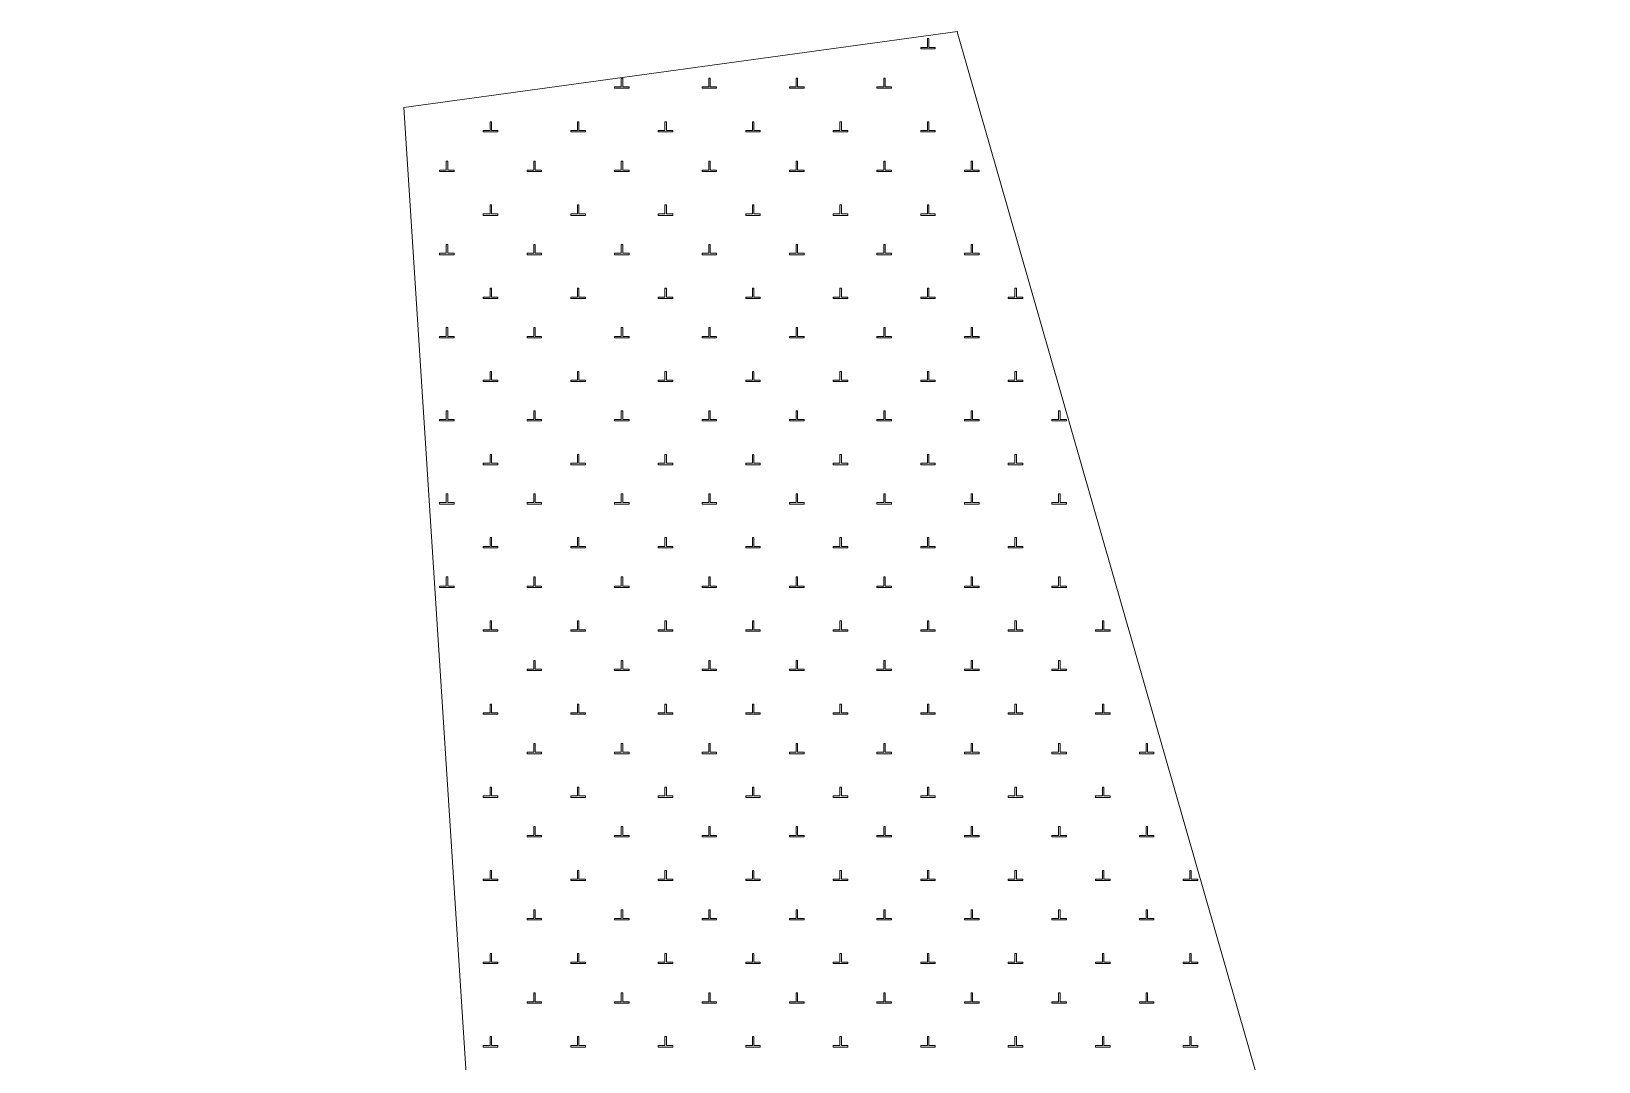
# Model space of a CAD drawing. Header units: metres. Extents: x 551390 to 552118, y 1837759 to 1838646.
# Drawn here: x 551919.4 to 551973.2, y 1838541.3 to 1838576.6 of the extents above; entities that cross this region are included whole.
import ezdxf

# ---------------------------------------------------------------- set-up
doc = ezdxf.new("R2010")
doc.units = ezdxf.units.M
doc.header["$LTSCALE"] = 0.8
doc.layers.add('10', color=7, linetype='Continuous', lineweight=13)
doc.layers.add('19', color=7, linetype='Continuous', lineweight=13)

msp = doc.modelspace()

# ---------------------------------------------------------------- linework, layer by layer
at = {"layer": '10'}
msp.add_lwpolyline([(551973.16, 1838500), (551951.16, 1838576.61), (551951.17, 1838576.63), (551932.18, 1838574.02), (551935.39, 1838524.4), (551872.61, 1838520.36), (551870.95, 1838519.99), (551873.12, 1838500)], dxfattribs=at)
at = {"layer": '19'}
for points in [[(551949.91, 1838576.03), (551950.41, 1838576.03), (551950.41, 1838576.08), (551950.19, 1838576.08), (551950.19, 1838576.38), (551950.14, 1838576.38), (551950.14, 1838576.08), (551949.91, 1838576.08)], [(551939.41, 1838574.68), (551939.91, 1838574.68), (551939.91, 1838574.73), (551939.69, 1838574.73), (551939.69, 1838575.03), (551939.64, 1838575.03), (551939.64, 1838574.73), (551939.41, 1838574.73)], [(551942.41, 1838574.68), (551942.91, 1838574.68), (551942.91, 1838574.73), (551942.69, 1838574.73), (551942.69, 1838575.03), (551942.64, 1838575.03), (551942.64, 1838574.73), (551942.41, 1838574.73)], [(551945.41, 1838574.68), (551945.91, 1838574.68), (551945.91, 1838574.73), (551945.69, 1838574.73), (551945.69, 1838575.03), (551945.64, 1838575.03), (551945.64, 1838574.73), (551945.41, 1838574.73)], [(551948.41, 1838574.68), (551948.91, 1838574.68), (551948.91, 1838574.73), (551948.69, 1838574.73), (551948.69, 1838575.03), (551948.64, 1838575.03), (551948.64, 1838574.73), (551948.41, 1838574.73)], [(551934.91, 1838573.18), (551935.41, 1838573.18), (551935.41, 1838573.23), (551935.19, 1838573.23), (551935.19, 1838573.53), (551935.14, 1838573.53), (551935.14, 1838573.23), (551934.91, 1838573.23)], [(551937.91, 1838573.18), (551938.41, 1838573.18), (551938.41, 1838573.23), (551938.19, 1838573.23), (551938.19, 1838573.53), (551938.14, 1838573.53), (551938.14, 1838573.23), (551937.91, 1838573.23)], [(551940.91, 1838573.18), (551941.41, 1838573.18), (551941.41, 1838573.23), (551941.19, 1838573.23), (551941.19, 1838573.53), (551941.14, 1838573.53), (551941.14, 1838573.23), (551940.91, 1838573.23)], [(551943.91, 1838573.18), (551944.41, 1838573.18), (551944.41, 1838573.23), (551944.19, 1838573.23), (551944.19, 1838573.53), (551944.14, 1838573.53), (551944.14, 1838573.23), (551943.91, 1838573.23)], [(551946.91, 1838573.18), (551947.41, 1838573.18), (551947.41, 1838573.23), (551947.19, 1838573.23), (551947.19, 1838573.53), (551947.14, 1838573.53), (551947.14, 1838573.23), (551946.91, 1838573.23)], [(551949.91, 1838573.18), (551950.41, 1838573.18), (551950.41, 1838573.23), (551950.19, 1838573.23), (551950.19, 1838573.53), (551950.14, 1838573.53), (551950.14, 1838573.23), (551949.91, 1838573.23)], [(551933.41, 1838571.82), (551933.91, 1838571.82), (551933.91, 1838571.87), (551933.69, 1838571.87), (551933.69, 1838572.18), (551933.64, 1838572.18), (551933.64, 1838571.87), (551933.41, 1838571.87)], [(551936.41, 1838571.82), (551936.91, 1838571.82), (551936.91, 1838571.87), (551936.69, 1838571.87), (551936.69, 1838572.18), (551936.64, 1838572.18), (551936.64, 1838571.87), (551936.41, 1838571.87)], [(551939.41, 1838571.82), (551939.91, 1838571.82), (551939.91, 1838571.87), (551939.69, 1838571.87), (551939.69, 1838572.18), (551939.64, 1838572.18), (551939.64, 1838571.87), (551939.41, 1838571.87)], [(551942.41, 1838571.82), (551942.91, 1838571.82), (551942.91, 1838571.87), (551942.69, 1838571.87), (551942.69, 1838572.18), (551942.64, 1838572.18), (551942.64, 1838571.87), (551942.41, 1838571.87)], [(551945.41, 1838571.82), (551945.91, 1838571.82), (551945.91, 1838571.87), (551945.69, 1838571.87), (551945.69, 1838572.18), (551945.64, 1838572.18), (551945.64, 1838571.87), (551945.41, 1838571.87)], [(551948.41, 1838571.82), (551948.91, 1838571.82), (551948.91, 1838571.87), (551948.69, 1838571.87), (551948.69, 1838572.18), (551948.64, 1838572.18), (551948.64, 1838571.87), (551948.41, 1838571.87)], [(551951.41, 1838571.82), (551951.91, 1838571.82), (551951.91, 1838571.87), (551951.69, 1838571.87), (551951.69, 1838572.18), (551951.64, 1838572.18), (551951.64, 1838571.87), (551951.41, 1838571.87)], [(551934.91, 1838570.32), (551935.41, 1838570.32), (551935.41, 1838570.37), (551935.19, 1838570.37), (551935.19, 1838570.68), (551935.14, 1838570.68), (551935.14, 1838570.37), (551934.91, 1838570.37)], [(551937.91, 1838570.32), (551938.41, 1838570.32), (551938.41, 1838570.37), (551938.19, 1838570.37), (551938.19, 1838570.68), (551938.14, 1838570.68), (551938.14, 1838570.37), (551937.91, 1838570.37)], [(551940.91, 1838570.32), (551941.41, 1838570.32), (551941.41, 1838570.37), (551941.19, 1838570.37), (551941.19, 1838570.68), (551941.14, 1838570.68), (551941.14, 1838570.37), (551940.91, 1838570.37)], [(551943.91, 1838570.32), (551944.41, 1838570.32), (551944.41, 1838570.37), (551944.19, 1838570.37), (551944.19, 1838570.68), (551944.14, 1838570.68), (551944.14, 1838570.37), (551943.91, 1838570.37)], [(551946.91, 1838570.32), (551947.41, 1838570.32), (551947.41, 1838570.37), (551947.19, 1838570.37), (551947.19, 1838570.68), (551947.14, 1838570.68), (551947.14, 1838570.37), (551946.91, 1838570.37)], [(551949.91, 1838570.32), (551950.41, 1838570.32), (551950.41, 1838570.37), (551950.19, 1838570.37), (551950.19, 1838570.68), (551950.14, 1838570.68), (551950.14, 1838570.37), (551949.91, 1838570.37)], [(551933.41, 1838568.97), (551933.91, 1838568.97), (551933.91, 1838569.02), (551933.69, 1838569.02), (551933.69, 1838569.32), (551933.64, 1838569.32), (551933.64, 1838569.02), (551933.41, 1838569.02)], [(551936.41, 1838568.97), (551936.91, 1838568.97), (551936.91, 1838569.02), (551936.69, 1838569.02), (551936.69, 1838569.32), (551936.64, 1838569.32), (551936.64, 1838569.02), (551936.41, 1838569.02)], [(551939.41, 1838568.97), (551939.91, 1838568.97), (551939.91, 1838569.02), (551939.69, 1838569.02), (551939.69, 1838569.32), (551939.64, 1838569.32), (551939.64, 1838569.02), (551939.41, 1838569.02)], [(551942.41, 1838568.97), (551942.91, 1838568.97), (551942.91, 1838569.02), (551942.69, 1838569.02), (551942.69, 1838569.32), (551942.64, 1838569.32), (551942.64, 1838569.02), (551942.41, 1838569.02)], [(551945.41, 1838568.97), (551945.91, 1838568.97), (551945.91, 1838569.02), (551945.69, 1838569.02), (551945.69, 1838569.32), (551945.64, 1838569.32), (551945.64, 1838569.02), (551945.41, 1838569.02)], [(551948.41, 1838568.97), (551948.91, 1838568.97), (551948.91, 1838569.02), (551948.69, 1838569.02), (551948.69, 1838569.32), (551948.64, 1838569.32), (551948.64, 1838569.02), (551948.41, 1838569.02)], [(551951.41, 1838568.97), (551951.91, 1838568.97), (551951.91, 1838569.02), (551951.69, 1838569.02), (551951.69, 1838569.32), (551951.64, 1838569.32), (551951.64, 1838569.02), (551951.41, 1838569.02)], [(551934.91, 1838567.47), (551935.41, 1838567.47), (551935.41, 1838567.52), (551935.19, 1838567.52), (551935.19, 1838567.82), (551935.14, 1838567.82), (551935.14, 1838567.52), (551934.91, 1838567.52)], [(551937.91, 1838567.47), (551938.41, 1838567.47), (551938.41, 1838567.52), (551938.19, 1838567.52), (551938.19, 1838567.82), (551938.14, 1838567.82), (551938.14, 1838567.52), (551937.91, 1838567.52)], [(551940.91, 1838567.47), (551941.41, 1838567.47), (551941.41, 1838567.52), (551941.19, 1838567.52), (551941.19, 1838567.82), (551941.14, 1838567.82), (551941.14, 1838567.52), (551940.91, 1838567.52)], [(551943.91, 1838567.47), (551944.41, 1838567.47), (551944.41, 1838567.52), (551944.19, 1838567.52), (551944.19, 1838567.82), (551944.14, 1838567.82), (551944.14, 1838567.52), (551943.91, 1838567.52)], [(551946.91, 1838567.47), (551947.41, 1838567.47), (551947.41, 1838567.52), (551947.19, 1838567.52), (551947.19, 1838567.82), (551947.14, 1838567.82), (551947.14, 1838567.52), (551946.91, 1838567.52)], [(551949.91, 1838567.47), (551950.41, 1838567.47), (551950.41, 1838567.52), (551950.19, 1838567.52), (551950.19, 1838567.82), (551950.14, 1838567.82), (551950.14, 1838567.52), (551949.91, 1838567.52)], [(551952.91, 1838567.47), (551953.41, 1838567.47), (551953.41, 1838567.52), (551953.19, 1838567.52), (551953.19, 1838567.82), (551953.14, 1838567.82), (551953.14, 1838567.52), (551952.91, 1838567.52)], [(551933.41, 1838566.12), (551933.91, 1838566.12), (551933.91, 1838566.17), (551933.69, 1838566.17), (551933.69, 1838566.47), (551933.64, 1838566.47), (551933.64, 1838566.17), (551933.41, 1838566.17)], [(551936.41, 1838566.12), (551936.91, 1838566.12), (551936.91, 1838566.17), (551936.69, 1838566.17), (551936.69, 1838566.47), (551936.64, 1838566.47), (551936.64, 1838566.17), (551936.41, 1838566.17)], [(551939.41, 1838566.12), (551939.91, 1838566.12), (551939.91, 1838566.17), (551939.69, 1838566.17), (551939.69, 1838566.47), (551939.64, 1838566.47), (551939.64, 1838566.17), (551939.41, 1838566.17)], [(551942.41, 1838566.12), (551942.91, 1838566.12), (551942.91, 1838566.17), (551942.69, 1838566.17), (551942.69, 1838566.47), (551942.64, 1838566.47), (551942.64, 1838566.17), (551942.41, 1838566.17)], [(551945.41, 1838566.12), (551945.91, 1838566.12), (551945.91, 1838566.17), (551945.69, 1838566.17), (551945.69, 1838566.47), (551945.64, 1838566.47), (551945.64, 1838566.17), (551945.41, 1838566.17)], [(551948.41, 1838566.12), (551948.91, 1838566.12), (551948.91, 1838566.17), (551948.69, 1838566.17), (551948.69, 1838566.47), (551948.64, 1838566.47), (551948.64, 1838566.17), (551948.41, 1838566.17)], [(551951.41, 1838566.12), (551951.91, 1838566.12), (551951.91, 1838566.17), (551951.69, 1838566.17), (551951.69, 1838566.47), (551951.64, 1838566.47), (551951.64, 1838566.17), (551951.41, 1838566.17)], [(551934.91, 1838564.62), (551935.41, 1838564.62), (551935.41, 1838564.67), (551935.19, 1838564.67), (551935.19, 1838564.97), (551935.14, 1838564.97), (551935.14, 1838564.67), (551934.91, 1838564.67)], [(551937.91, 1838564.62), (551938.41, 1838564.62), (551938.41, 1838564.67), (551938.19, 1838564.67), (551938.19, 1838564.97), (551938.14, 1838564.97), (551938.14, 1838564.67), (551937.91, 1838564.67)], [(551940.91, 1838564.62), (551941.41, 1838564.62), (551941.41, 1838564.67), (551941.19, 1838564.67), (551941.19, 1838564.97), (551941.14, 1838564.97), (551941.14, 1838564.67), (551940.91, 1838564.67)], [(551943.91, 1838564.62), (551944.41, 1838564.62), (551944.41, 1838564.67), (551944.19, 1838564.67), (551944.19, 1838564.97), (551944.14, 1838564.97), (551944.14, 1838564.67), (551943.91, 1838564.67)], [(551946.91, 1838564.62), (551947.41, 1838564.62), (551947.41, 1838564.67), (551947.19, 1838564.67), (551947.19, 1838564.97), (551947.14, 1838564.97), (551947.14, 1838564.67), (551946.91, 1838564.67)], [(551949.91, 1838564.62), (551950.41, 1838564.62), (551950.41, 1838564.67), (551950.19, 1838564.67), (551950.19, 1838564.97), (551950.14, 1838564.97), (551950.14, 1838564.67), (551949.91, 1838564.67)], [(551952.91, 1838564.62), (551953.41, 1838564.62), (551953.41, 1838564.67), (551953.19, 1838564.67), (551953.19, 1838564.97), (551953.14, 1838564.97), (551953.14, 1838564.67), (551952.91, 1838564.67)], [(551933.41, 1838563.27), (551933.91, 1838563.27), (551933.91, 1838563.32), (551933.69, 1838563.32), (551933.69, 1838563.62), (551933.64, 1838563.62), (551933.64, 1838563.32), (551933.41, 1838563.32)], [(551936.41, 1838563.27), (551936.91, 1838563.27), (551936.91, 1838563.32), (551936.69, 1838563.32), (551936.69, 1838563.62), (551936.64, 1838563.62), (551936.64, 1838563.32), (551936.41, 1838563.32)], [(551939.41, 1838563.27), (551939.91, 1838563.27), (551939.91, 1838563.32), (551939.69, 1838563.32), (551939.69, 1838563.62), (551939.64, 1838563.62), (551939.64, 1838563.32), (551939.41, 1838563.32)], [(551942.41, 1838563.27), (551942.91, 1838563.27), (551942.91, 1838563.32), (551942.69, 1838563.32), (551942.69, 1838563.62), (551942.64, 1838563.62), (551942.64, 1838563.32), (551942.41, 1838563.32)], [(551945.41, 1838563.27), (551945.91, 1838563.27), (551945.91, 1838563.32), (551945.69, 1838563.32), (551945.69, 1838563.62), (551945.64, 1838563.62), (551945.64, 1838563.32), (551945.41, 1838563.32)], [(551948.41, 1838563.27), (551948.91, 1838563.27), (551948.91, 1838563.32), (551948.69, 1838563.32), (551948.69, 1838563.62), (551948.64, 1838563.62), (551948.64, 1838563.32), (551948.41, 1838563.32)], [(551951.41, 1838563.27), (551951.91, 1838563.27), (551951.91, 1838563.32), (551951.69, 1838563.32), (551951.69, 1838563.62), (551951.64, 1838563.62), (551951.64, 1838563.32), (551951.41, 1838563.32)], [(551954.41, 1838563.27), (551954.91, 1838563.27), (551954.91, 1838563.32), (551954.69, 1838563.32), (551954.69, 1838563.62), (551954.64, 1838563.62), (551954.64, 1838563.32), (551954.41, 1838563.32)], [(551934.91, 1838561.77), (551935.41, 1838561.77), (551935.41, 1838561.82), (551935.19, 1838561.82), (551935.19, 1838562.12), (551935.14, 1838562.12), (551935.14, 1838561.82), (551934.91, 1838561.82)], [(551937.91, 1838561.77), (551938.41, 1838561.77), (551938.41, 1838561.82), (551938.19, 1838561.82), (551938.19, 1838562.12), (551938.14, 1838562.12), (551938.14, 1838561.82), (551937.91, 1838561.82)], [(551940.91, 1838561.77), (551941.41, 1838561.77), (551941.41, 1838561.82), (551941.19, 1838561.82), (551941.19, 1838562.12), (551941.14, 1838562.12), (551941.14, 1838561.82), (551940.91, 1838561.82)], [(551943.91, 1838561.77), (551944.41, 1838561.77), (551944.41, 1838561.82), (551944.19, 1838561.82), (551944.19, 1838562.12), (551944.14, 1838562.12), (551944.14, 1838561.82), (551943.91, 1838561.82)], [(551946.91, 1838561.77), (551947.41, 1838561.77), (551947.41, 1838561.82), (551947.19, 1838561.82), (551947.19, 1838562.12), (551947.14, 1838562.12), (551947.14, 1838561.82), (551946.91, 1838561.82)], [(551949.91, 1838561.77), (551950.41, 1838561.77), (551950.41, 1838561.82), (551950.19, 1838561.82), (551950.19, 1838562.12), (551950.14, 1838562.12), (551950.14, 1838561.82), (551949.91, 1838561.82)], [(551952.91, 1838561.77), (551953.41, 1838561.77), (551953.41, 1838561.82), (551953.19, 1838561.82), (551953.19, 1838562.12), (551953.14, 1838562.12), (551953.14, 1838561.82), (551952.91, 1838561.82)], [(551933.41, 1838560.42), (551933.91, 1838560.42), (551933.91, 1838560.47), (551933.69, 1838560.47), (551933.69, 1838560.77), (551933.64, 1838560.77), (551933.64, 1838560.47), (551933.41, 1838560.47)], [(551936.41, 1838560.42), (551936.91, 1838560.42), (551936.91, 1838560.47), (551936.69, 1838560.47), (551936.69, 1838560.77), (551936.64, 1838560.77), (551936.64, 1838560.47), (551936.41, 1838560.47)], [(551939.41, 1838560.42), (551939.91, 1838560.42), (551939.91, 1838560.47), (551939.69, 1838560.47), (551939.69, 1838560.77), (551939.64, 1838560.77), (551939.64, 1838560.47), (551939.41, 1838560.47)], [(551942.41, 1838560.42), (551942.91, 1838560.42), (551942.91, 1838560.47), (551942.69, 1838560.47), (551942.69, 1838560.77), (551942.64, 1838560.77), (551942.64, 1838560.47), (551942.41, 1838560.47)], [(551945.41, 1838560.42), (551945.91, 1838560.42), (551945.91, 1838560.47), (551945.69, 1838560.47), (551945.69, 1838560.77), (551945.64, 1838560.77), (551945.64, 1838560.47), (551945.41, 1838560.47)], [(551948.41, 1838560.42), (551948.91, 1838560.42), (551948.91, 1838560.47), (551948.69, 1838560.47), (551948.69, 1838560.77), (551948.64, 1838560.77), (551948.64, 1838560.47), (551948.41, 1838560.47)], [(551951.41, 1838560.42), (551951.91, 1838560.42), (551951.91, 1838560.47), (551951.69, 1838560.47), (551951.69, 1838560.77), (551951.64, 1838560.77), (551951.64, 1838560.47), (551951.41, 1838560.47)], [(551954.41, 1838560.42), (551954.91, 1838560.42), (551954.91, 1838560.47), (551954.69, 1838560.47), (551954.69, 1838560.77), (551954.64, 1838560.77), (551954.64, 1838560.47), (551954.41, 1838560.47)], [(551934.91, 1838558.92), (551935.41, 1838558.92), (551935.41, 1838558.97), (551935.19, 1838558.97), (551935.19, 1838559.27), (551935.14, 1838559.27), (551935.14, 1838558.97), (551934.91, 1838558.97)], [(551937.91, 1838558.92), (551938.41, 1838558.92), (551938.41, 1838558.97), (551938.19, 1838558.97), (551938.19, 1838559.27), (551938.14, 1838559.27), (551938.14, 1838558.97), (551937.91, 1838558.97)], [(551940.91, 1838558.92), (551941.41, 1838558.92), (551941.41, 1838558.97), (551941.19, 1838558.97), (551941.19, 1838559.27), (551941.14, 1838559.27), (551941.14, 1838558.97), (551940.91, 1838558.97)], [(551943.91, 1838558.92), (551944.41, 1838558.92), (551944.41, 1838558.97), (551944.19, 1838558.97), (551944.19, 1838559.27), (551944.14, 1838559.27), (551944.14, 1838558.97), (551943.91, 1838558.97)], [(551946.91, 1838558.92), (551947.41, 1838558.92), (551947.41, 1838558.97), (551947.19, 1838558.97), (551947.19, 1838559.27), (551947.14, 1838559.27), (551947.14, 1838558.97), (551946.91, 1838558.97)], [(551949.91, 1838558.92), (551950.41, 1838558.92), (551950.41, 1838558.97), (551950.19, 1838558.97), (551950.19, 1838559.27), (551950.14, 1838559.27), (551950.14, 1838558.97), (551949.91, 1838558.97)], [(551952.91, 1838558.92), (551953.41, 1838558.92), (551953.41, 1838558.97), (551953.19, 1838558.97), (551953.19, 1838559.27), (551953.14, 1838559.27), (551953.14, 1838558.97), (551952.91, 1838558.97)], [(551933.41, 1838557.56), (551933.91, 1838557.56), (551933.91, 1838557.61), (551933.69, 1838557.61), (551933.69, 1838557.92), (551933.64, 1838557.92), (551933.64, 1838557.61), (551933.41, 1838557.61)], [(551936.41, 1838557.56), (551936.91, 1838557.56), (551936.91, 1838557.61), (551936.69, 1838557.61), (551936.69, 1838557.92), (551936.64, 1838557.92), (551936.64, 1838557.61), (551936.41, 1838557.61)], [(551939.41, 1838557.56), (551939.91, 1838557.56), (551939.91, 1838557.61), (551939.69, 1838557.61), (551939.69, 1838557.92), (551939.64, 1838557.92), (551939.64, 1838557.61), (551939.41, 1838557.61)], [(551942.41, 1838557.56), (551942.91, 1838557.56), (551942.91, 1838557.61), (551942.69, 1838557.61), (551942.69, 1838557.92), (551942.64, 1838557.92), (551942.64, 1838557.61), (551942.41, 1838557.61)], [(551945.41, 1838557.56), (551945.91, 1838557.56), (551945.91, 1838557.61), (551945.69, 1838557.61), (551945.69, 1838557.92), (551945.64, 1838557.92), (551945.64, 1838557.61), (551945.41, 1838557.61)], [(551948.41, 1838557.56), (551948.91, 1838557.56), (551948.91, 1838557.61), (551948.69, 1838557.61), (551948.69, 1838557.92), (551948.64, 1838557.92), (551948.64, 1838557.61), (551948.41, 1838557.61)], [(551951.41, 1838557.56), (551951.91, 1838557.56), (551951.91, 1838557.61), (551951.69, 1838557.61), (551951.69, 1838557.92), (551951.64, 1838557.92), (551951.64, 1838557.61), (551951.41, 1838557.61)], [(551954.41, 1838557.56), (551954.91, 1838557.56), (551954.91, 1838557.61), (551954.69, 1838557.61), (551954.69, 1838557.92), (551954.64, 1838557.92), (551954.64, 1838557.61), (551954.41, 1838557.61)], [(551934.91, 1838556.06), (551935.41, 1838556.06), (551935.41, 1838556.11), (551935.19, 1838556.11), (551935.19, 1838556.42), (551935.14, 1838556.42), (551935.14, 1838556.11), (551934.91, 1838556.11)], [(551937.91, 1838556.06), (551938.41, 1838556.06), (551938.41, 1838556.11), (551938.19, 1838556.11), (551938.19, 1838556.42), (551938.14, 1838556.42), (551938.14, 1838556.11), (551937.91, 1838556.11)], [(551940.91, 1838556.06), (551941.41, 1838556.06), (551941.41, 1838556.11), (551941.19, 1838556.11), (551941.19, 1838556.42), (551941.14, 1838556.42), (551941.14, 1838556.11), (551940.91, 1838556.11)], [(551943.91, 1838556.06), (551944.41, 1838556.06), (551944.41, 1838556.11), (551944.19, 1838556.11), (551944.19, 1838556.42), (551944.14, 1838556.42), (551944.14, 1838556.11), (551943.91, 1838556.11)], [(551946.91, 1838556.06), (551947.41, 1838556.06), (551947.41, 1838556.11), (551947.19, 1838556.11), (551947.19, 1838556.42), (551947.14, 1838556.42), (551947.14, 1838556.11), (551946.91, 1838556.11)], [(551949.91, 1838556.06), (551950.41, 1838556.06), (551950.41, 1838556.11), (551950.19, 1838556.11), (551950.19, 1838556.42), (551950.14, 1838556.42), (551950.14, 1838556.11), (551949.91, 1838556.11)], [(551952.91, 1838556.06), (551953.41, 1838556.06), (551953.41, 1838556.11), (551953.19, 1838556.11), (551953.19, 1838556.42), (551953.14, 1838556.42), (551953.14, 1838556.11), (551952.91, 1838556.11)], [(551955.91, 1838556.06), (551956.41, 1838556.06), (551956.41, 1838556.11), (551956.19, 1838556.11), (551956.19, 1838556.42), (551956.14, 1838556.42), (551956.14, 1838556.11), (551955.91, 1838556.11)], [(551936.41, 1838554.71), (551936.91, 1838554.71), (551936.91, 1838554.76), (551936.69, 1838554.76), (551936.69, 1838555.06), (551936.64, 1838555.06), (551936.64, 1838554.76), (551936.41, 1838554.76)], [(551939.41, 1838554.71), (551939.91, 1838554.71), (551939.91, 1838554.76), (551939.69, 1838554.76), (551939.69, 1838555.06), (551939.64, 1838555.06), (551939.64, 1838554.76), (551939.41, 1838554.76)], [(551942.41, 1838554.71), (551942.91, 1838554.71), (551942.91, 1838554.76), (551942.69, 1838554.76), (551942.69, 1838555.06), (551942.64, 1838555.06), (551942.64, 1838554.76), (551942.41, 1838554.76)], [(551945.41, 1838554.71), (551945.91, 1838554.71), (551945.91, 1838554.76), (551945.69, 1838554.76), (551945.69, 1838555.06), (551945.64, 1838555.06), (551945.64, 1838554.76), (551945.41, 1838554.76)], [(551948.41, 1838554.71), (551948.91, 1838554.71), (551948.91, 1838554.76), (551948.69, 1838554.76), (551948.69, 1838555.06), (551948.64, 1838555.06), (551948.64, 1838554.76), (551948.41, 1838554.76)], [(551951.41, 1838554.71), (551951.91, 1838554.71), (551951.91, 1838554.76), (551951.69, 1838554.76), (551951.69, 1838555.06), (551951.64, 1838555.06), (551951.64, 1838554.76), (551951.41, 1838554.76)], [(551954.41, 1838554.71), (551954.91, 1838554.71), (551954.91, 1838554.76), (551954.69, 1838554.76), (551954.69, 1838555.06), (551954.64, 1838555.06), (551954.64, 1838554.76), (551954.41, 1838554.76)], [(551934.91, 1838553.21), (551935.41, 1838553.21), (551935.41, 1838553.26), (551935.19, 1838553.26), (551935.19, 1838553.56), (551935.14, 1838553.56), (551935.14, 1838553.26), (551934.91, 1838553.26)], [(551937.91, 1838553.21), (551938.41, 1838553.21), (551938.41, 1838553.26), (551938.19, 1838553.26), (551938.19, 1838553.56), (551938.14, 1838553.56), (551938.14, 1838553.26), (551937.91, 1838553.26)], [(551940.91, 1838553.21), (551941.41, 1838553.21), (551941.41, 1838553.26), (551941.19, 1838553.26), (551941.19, 1838553.56), (551941.14, 1838553.56), (551941.14, 1838553.26), (551940.91, 1838553.26)], [(551943.91, 1838553.21), (551944.41, 1838553.21), (551944.41, 1838553.26), (551944.19, 1838553.26), (551944.19, 1838553.56), (551944.14, 1838553.56), (551944.14, 1838553.26), (551943.91, 1838553.26)], [(551946.91, 1838553.21), (551947.41, 1838553.21), (551947.41, 1838553.26), (551947.19, 1838553.26), (551947.19, 1838553.56), (551947.14, 1838553.56), (551947.14, 1838553.26), (551946.91, 1838553.26)], [(551949.91, 1838553.21), (551950.41, 1838553.21), (551950.41, 1838553.26), (551950.19, 1838553.26), (551950.19, 1838553.56), (551950.14, 1838553.56), (551950.14, 1838553.26), (551949.91, 1838553.26)], [(551952.91, 1838553.21), (551953.41, 1838553.21), (551953.41, 1838553.26), (551953.19, 1838553.26), (551953.19, 1838553.56), (551953.14, 1838553.56), (551953.14, 1838553.26), (551952.91, 1838553.26)], [(551955.91, 1838553.21), (551956.41, 1838553.21), (551956.41, 1838553.26), (551956.19, 1838553.26), (551956.19, 1838553.56), (551956.14, 1838553.56), (551956.14, 1838553.26), (551955.91, 1838553.26)], [(551936.41, 1838551.86), (551936.91, 1838551.86), (551936.91, 1838551.91), (551936.69, 1838551.91), (551936.69, 1838552.21), (551936.64, 1838552.21), (551936.64, 1838551.91), (551936.41, 1838551.91)], [(551939.41, 1838551.86), (551939.91, 1838551.86), (551939.91, 1838551.91), (551939.69, 1838551.91), (551939.69, 1838552.21), (551939.64, 1838552.21), (551939.64, 1838551.91), (551939.41, 1838551.91)], [(551942.41, 1838551.86), (551942.91, 1838551.86), (551942.91, 1838551.91), (551942.69, 1838551.91), (551942.69, 1838552.21), (551942.64, 1838552.21), (551942.64, 1838551.91), (551942.41, 1838551.91)], [(551945.41, 1838551.86), (551945.91, 1838551.86), (551945.91, 1838551.91), (551945.69, 1838551.91), (551945.69, 1838552.21), (551945.64, 1838552.21), (551945.64, 1838551.91), (551945.41, 1838551.91)], [(551948.41, 1838551.86), (551948.91, 1838551.86), (551948.91, 1838551.91), (551948.69, 1838551.91), (551948.69, 1838552.21), (551948.64, 1838552.21), (551948.64, 1838551.91), (551948.41, 1838551.91)], [(551951.41, 1838551.86), (551951.91, 1838551.86), (551951.91, 1838551.91), (551951.69, 1838551.91), (551951.69, 1838552.21), (551951.64, 1838552.21), (551951.64, 1838551.91), (551951.41, 1838551.91)], [(551954.41, 1838551.86), (551954.91, 1838551.86), (551954.91, 1838551.91), (551954.69, 1838551.91), (551954.69, 1838552.21), (551954.64, 1838552.21), (551954.64, 1838551.91), (551954.41, 1838551.91)], [(551957.41, 1838551.86), (551957.91, 1838551.86), (551957.91, 1838551.91), (551957.69, 1838551.91), (551957.69, 1838552.21), (551957.64, 1838552.21), (551957.64, 1838551.91), (551957.41, 1838551.91)], [(551934.91, 1838550.36), (551935.41, 1838550.36), (551935.41, 1838550.41), (551935.19, 1838550.41), (551935.19, 1838550.71), (551935.14, 1838550.71), (551935.14, 1838550.41), (551934.91, 1838550.41)], [(551937.91, 1838550.36), (551938.41, 1838550.36), (551938.41, 1838550.41), (551938.19, 1838550.41), (551938.19, 1838550.71), (551938.14, 1838550.71), (551938.14, 1838550.41), (551937.91, 1838550.41)], [(551940.91, 1838550.36), (551941.41, 1838550.36), (551941.41, 1838550.41), (551941.19, 1838550.41), (551941.19, 1838550.71), (551941.14, 1838550.71), (551941.14, 1838550.41), (551940.91, 1838550.41)], [(551943.91, 1838550.36), (551944.41, 1838550.36), (551944.41, 1838550.41), (551944.19, 1838550.41), (551944.19, 1838550.71), (551944.14, 1838550.71), (551944.14, 1838550.41), (551943.91, 1838550.41)], [(551946.91, 1838550.36), (551947.41, 1838550.36), (551947.41, 1838550.41), (551947.19, 1838550.41), (551947.19, 1838550.71), (551947.14, 1838550.71), (551947.14, 1838550.41), (551946.91, 1838550.41)], [(551949.91, 1838550.36), (551950.41, 1838550.36), (551950.41, 1838550.41), (551950.19, 1838550.41), (551950.19, 1838550.71), (551950.14, 1838550.71), (551950.14, 1838550.41), (551949.91, 1838550.41)], [(551952.91, 1838550.36), (551953.41, 1838550.36), (551953.41, 1838550.41), (551953.19, 1838550.41), (551953.19, 1838550.71), (551953.14, 1838550.71), (551953.14, 1838550.41), (551952.91, 1838550.41)], [(551955.91, 1838550.36), (551956.41, 1838550.36), (551956.41, 1838550.41), (551956.19, 1838550.41), (551956.19, 1838550.71), (551956.14, 1838550.71), (551956.14, 1838550.41), (551955.91, 1838550.41)], [(551936.41, 1838549.01), (551936.91, 1838549.01), (551936.91, 1838549.06), (551936.69, 1838549.06), (551936.69, 1838549.36), (551936.64, 1838549.36), (551936.64, 1838549.06), (551936.41, 1838549.06)], [(551939.41, 1838549.01), (551939.91, 1838549.01), (551939.91, 1838549.06), (551939.69, 1838549.06), (551939.69, 1838549.36), (551939.64, 1838549.36), (551939.64, 1838549.06), (551939.41, 1838549.06)], [(551942.41, 1838549.01), (551942.91, 1838549.01), (551942.91, 1838549.06), (551942.69, 1838549.06), (551942.69, 1838549.36), (551942.64, 1838549.36), (551942.64, 1838549.06), (551942.41, 1838549.06)], [(551945.41, 1838549.01), (551945.91, 1838549.01), (551945.91, 1838549.06), (551945.69, 1838549.06), (551945.69, 1838549.36), (551945.64, 1838549.36), (551945.64, 1838549.06), (551945.41, 1838549.06)], [(551948.41, 1838549.01), (551948.91, 1838549.01), (551948.91, 1838549.06), (551948.69, 1838549.06), (551948.69, 1838549.36), (551948.64, 1838549.36), (551948.64, 1838549.06), (551948.41, 1838549.06)], [(551951.41, 1838549.01), (551951.91, 1838549.01), (551951.91, 1838549.06), (551951.69, 1838549.06), (551951.69, 1838549.36), (551951.64, 1838549.36), (551951.64, 1838549.06), (551951.41, 1838549.06)], [(551954.41, 1838549.01), (551954.91, 1838549.01), (551954.91, 1838549.06), (551954.69, 1838549.06), (551954.69, 1838549.36), (551954.64, 1838549.36), (551954.64, 1838549.06), (551954.41, 1838549.06)], [(551957.41, 1838549.01), (551957.91, 1838549.01), (551957.91, 1838549.06), (551957.69, 1838549.06), (551957.69, 1838549.36), (551957.64, 1838549.36), (551957.64, 1838549.06), (551957.41, 1838549.06)], [(551934.91, 1838547.51), (551935.41, 1838547.51), (551935.41, 1838547.56), (551935.19, 1838547.56), (551935.19, 1838547.86), (551935.14, 1838547.86), (551935.14, 1838547.56), (551934.91, 1838547.56)], [(551937.91, 1838547.51), (551938.41, 1838547.51), (551938.41, 1838547.56), (551938.19, 1838547.56), (551938.19, 1838547.86), (551938.14, 1838547.86), (551938.14, 1838547.56), (551937.91, 1838547.56)], [(551940.91, 1838547.51), (551941.41, 1838547.51), (551941.41, 1838547.56), (551941.19, 1838547.56), (551941.19, 1838547.86), (551941.14, 1838547.86), (551941.14, 1838547.56), (551940.91, 1838547.56)], [(551943.91, 1838547.51), (551944.41, 1838547.51), (551944.41, 1838547.56), (551944.19, 1838547.56), (551944.19, 1838547.86), (551944.14, 1838547.86), (551944.14, 1838547.56), (551943.91, 1838547.56)], [(551946.91, 1838547.51), (551947.41, 1838547.51), (551947.41, 1838547.56), (551947.19, 1838547.56), (551947.19, 1838547.86), (551947.14, 1838547.86), (551947.14, 1838547.56), (551946.91, 1838547.56)], [(551949.91, 1838547.51), (551950.41, 1838547.51), (551950.41, 1838547.56), (551950.19, 1838547.56), (551950.19, 1838547.86), (551950.14, 1838547.86), (551950.14, 1838547.56), (551949.91, 1838547.56)], [(551952.91, 1838547.51), (551953.41, 1838547.51), (551953.41, 1838547.56), (551953.19, 1838547.56), (551953.19, 1838547.86), (551953.14, 1838547.86), (551953.14, 1838547.56), (551952.91, 1838547.56)], [(551955.91, 1838547.51), (551956.41, 1838547.51), (551956.41, 1838547.56), (551956.19, 1838547.56), (551956.19, 1838547.86), (551956.14, 1838547.86), (551956.14, 1838547.56), (551955.91, 1838547.56)], [(551958.91, 1838547.51), (551959.41, 1838547.51), (551959.41, 1838547.56), (551959.19, 1838547.56), (551959.19, 1838547.86), (551959.14, 1838547.86), (551959.14, 1838547.56), (551958.91, 1838547.56)], [(551936.41, 1838546.16), (551936.91, 1838546.16), (551936.91, 1838546.21), (551936.69, 1838546.21), (551936.69, 1838546.51), (551936.64, 1838546.51), (551936.64, 1838546.21), (551936.41, 1838546.21)], [(551939.41, 1838546.16), (551939.91, 1838546.16), (551939.91, 1838546.21), (551939.69, 1838546.21), (551939.69, 1838546.51), (551939.64, 1838546.51), (551939.64, 1838546.21), (551939.41, 1838546.21)], [(551942.41, 1838546.16), (551942.91, 1838546.16), (551942.91, 1838546.21), (551942.69, 1838546.21), (551942.69, 1838546.51), (551942.64, 1838546.51), (551942.64, 1838546.21), (551942.41, 1838546.21)], [(551945.41, 1838546.16), (551945.91, 1838546.16), (551945.91, 1838546.21), (551945.69, 1838546.21), (551945.69, 1838546.51), (551945.64, 1838546.51), (551945.64, 1838546.21), (551945.41, 1838546.21)], [(551948.41, 1838546.16), (551948.91, 1838546.16), (551948.91, 1838546.21), (551948.69, 1838546.21), (551948.69, 1838546.51), (551948.64, 1838546.51), (551948.64, 1838546.21), (551948.41, 1838546.21)], [(551951.41, 1838546.16), (551951.91, 1838546.16), (551951.91, 1838546.21), (551951.69, 1838546.21), (551951.69, 1838546.51), (551951.64, 1838546.51), (551951.64, 1838546.21), (551951.41, 1838546.21)], [(551954.41, 1838546.16), (551954.91, 1838546.16), (551954.91, 1838546.21), (551954.69, 1838546.21), (551954.69, 1838546.51), (551954.64, 1838546.51), (551954.64, 1838546.21), (551954.41, 1838546.21)], [(551957.41, 1838546.16), (551957.91, 1838546.16), (551957.91, 1838546.21), (551957.69, 1838546.21), (551957.69, 1838546.51), (551957.64, 1838546.51), (551957.64, 1838546.21), (551957.41, 1838546.21)], [(551934.91, 1838544.66), (551935.41, 1838544.66), (551935.41, 1838544.71), (551935.19, 1838544.71), (551935.19, 1838545.01), (551935.14, 1838545.01), (551935.14, 1838544.71), (551934.91, 1838544.71)], [(551937.91, 1838544.66), (551938.41, 1838544.66), (551938.41, 1838544.71), (551938.19, 1838544.71), (551938.19, 1838545.01), (551938.14, 1838545.01), (551938.14, 1838544.71), (551937.91, 1838544.71)], [(551940.91, 1838544.66), (551941.41, 1838544.66), (551941.41, 1838544.71), (551941.19, 1838544.71), (551941.19, 1838545.01), (551941.14, 1838545.01), (551941.14, 1838544.71), (551940.91, 1838544.71)], [(551943.91, 1838544.66), (551944.41, 1838544.66), (551944.41, 1838544.71), (551944.19, 1838544.71), (551944.19, 1838545.01), (551944.14, 1838545.01), (551944.14, 1838544.71), (551943.91, 1838544.71)], [(551946.91, 1838544.66), (551947.41, 1838544.66), (551947.41, 1838544.71), (551947.19, 1838544.71), (551947.19, 1838545.01), (551947.14, 1838545.01), (551947.14, 1838544.71), (551946.91, 1838544.71)], [(551949.91, 1838544.66), (551950.41, 1838544.66), (551950.41, 1838544.71), (551950.19, 1838544.71), (551950.19, 1838545.01), (551950.14, 1838545.01), (551950.14, 1838544.71), (551949.91, 1838544.71)], [(551952.91, 1838544.66), (551953.41, 1838544.66), (551953.41, 1838544.71), (551953.19, 1838544.71), (551953.19, 1838545.01), (551953.14, 1838545.01), (551953.14, 1838544.71), (551952.91, 1838544.71)], [(551955.91, 1838544.66), (551956.41, 1838544.66), (551956.41, 1838544.71), (551956.19, 1838544.71), (551956.19, 1838545.01), (551956.14, 1838545.01), (551956.14, 1838544.71), (551955.91, 1838544.71)], [(551958.91, 1838544.66), (551959.41, 1838544.66), (551959.41, 1838544.71), (551959.19, 1838544.71), (551959.19, 1838545.01), (551959.14, 1838545.01), (551959.14, 1838544.71), (551958.91, 1838544.71)], [(551936.41, 1838543.3), (551936.91, 1838543.3), (551936.91, 1838543.35), (551936.69, 1838543.35), (551936.69, 1838543.66), (551936.64, 1838543.66), (551936.64, 1838543.35), (551936.41, 1838543.35)], [(551939.41, 1838543.3), (551939.91, 1838543.3), (551939.91, 1838543.35), (551939.69, 1838543.35), (551939.69, 1838543.66), (551939.64, 1838543.66), (551939.64, 1838543.35), (551939.41, 1838543.35)], [(551942.41, 1838543.3), (551942.91, 1838543.3), (551942.91, 1838543.35), (551942.69, 1838543.35), (551942.69, 1838543.66), (551942.64, 1838543.66), (551942.64, 1838543.35), (551942.41, 1838543.35)], [(551945.41, 1838543.3), (551945.91, 1838543.3), (551945.91, 1838543.35), (551945.69, 1838543.35), (551945.69, 1838543.66), (551945.64, 1838543.66), (551945.64, 1838543.35), (551945.41, 1838543.35)], [(551948.41, 1838543.3), (551948.91, 1838543.3), (551948.91, 1838543.35), (551948.69, 1838543.35), (551948.69, 1838543.66), (551948.64, 1838543.66), (551948.64, 1838543.35), (551948.41, 1838543.35)], [(551951.41, 1838543.3), (551951.91, 1838543.3), (551951.91, 1838543.35), (551951.69, 1838543.35), (551951.69, 1838543.66), (551951.64, 1838543.66), (551951.64, 1838543.35), (551951.41, 1838543.35)], [(551954.41, 1838543.3), (551954.91, 1838543.3), (551954.91, 1838543.35), (551954.69, 1838543.35), (551954.69, 1838543.66), (551954.64, 1838543.66), (551954.64, 1838543.35), (551954.41, 1838543.35)], [(551957.41, 1838543.3), (551957.91, 1838543.3), (551957.91, 1838543.35), (551957.69, 1838543.35), (551957.69, 1838543.66), (551957.64, 1838543.66), (551957.64, 1838543.35), (551957.41, 1838543.35)], [(551934.91, 1838541.8), (551935.41, 1838541.8), (551935.41, 1838541.85), (551935.19, 1838541.85), (551935.19, 1838542.16), (551935.14, 1838542.16), (551935.14, 1838541.85), (551934.91, 1838541.85)], [(551937.91, 1838541.8), (551938.41, 1838541.8), (551938.41, 1838541.85), (551938.19, 1838541.85), (551938.19, 1838542.16), (551938.14, 1838542.16), (551938.14, 1838541.85), (551937.91, 1838541.85)], [(551940.91, 1838541.8), (551941.41, 1838541.8), (551941.41, 1838541.85), (551941.19, 1838541.85), (551941.19, 1838542.16), (551941.14, 1838542.16), (551941.14, 1838541.85), (551940.91, 1838541.85)], [(551943.91, 1838541.8), (551944.41, 1838541.8), (551944.41, 1838541.85), (551944.19, 1838541.85), (551944.19, 1838542.16), (551944.14, 1838542.16), (551944.14, 1838541.85), (551943.91, 1838541.85)], [(551946.91, 1838541.8), (551947.41, 1838541.8), (551947.41, 1838541.85), (551947.19, 1838541.85), (551947.19, 1838542.16), (551947.14, 1838542.16), (551947.14, 1838541.85), (551946.91, 1838541.85)], [(551949.91, 1838541.8), (551950.41, 1838541.8), (551950.41, 1838541.85), (551950.19, 1838541.85), (551950.19, 1838542.16), (551950.14, 1838542.16), (551950.14, 1838541.85), (551949.91, 1838541.85)], [(551952.91, 1838541.8), (551953.41, 1838541.8), (551953.41, 1838541.85), (551953.19, 1838541.85), (551953.19, 1838542.16), (551953.14, 1838542.16), (551953.14, 1838541.85), (551952.91, 1838541.85)], [(551955.91, 1838541.8), (551956.41, 1838541.8), (551956.41, 1838541.85), (551956.19, 1838541.85), (551956.19, 1838542.16), (551956.14, 1838542.16), (551956.14, 1838541.85), (551955.91, 1838541.85)], [(551958.91, 1838541.8), (551959.41, 1838541.8), (551959.41, 1838541.85), (551959.19, 1838541.85), (551959.19, 1838542.16), (551959.14, 1838542.16), (551959.14, 1838541.85), (551958.91, 1838541.85)]]:
    msp.add_lwpolyline(points, close=True, dxfattribs=at)

doc.saveas('drawing.dxf')
